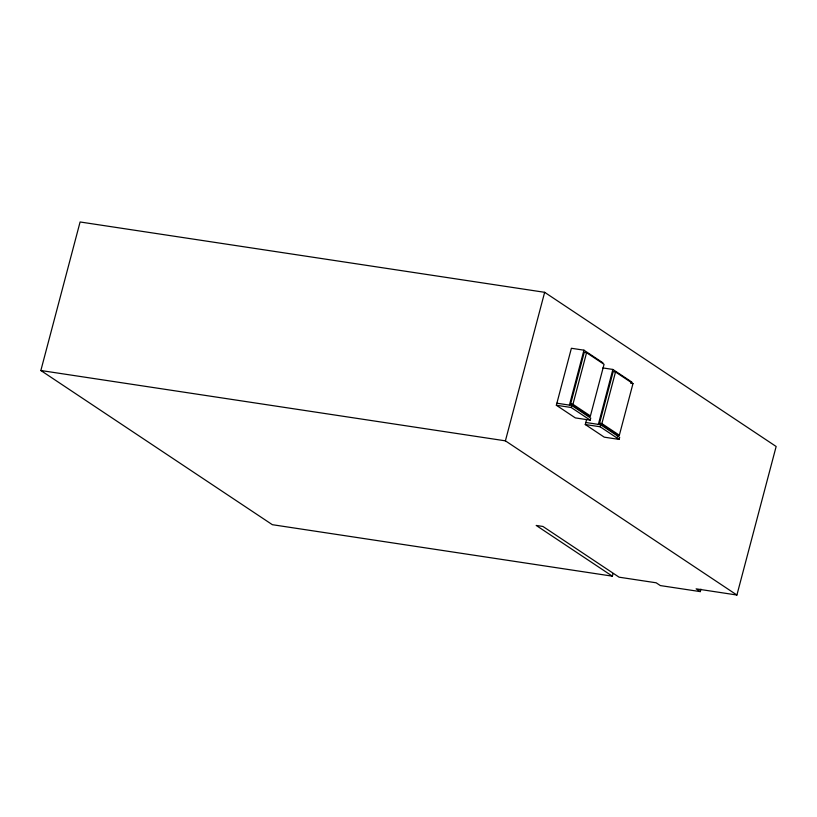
<?xml version="1.0" encoding="UTF-8"?>
<svg xmlns="http://www.w3.org/2000/svg" width="817" height="817" viewBox="0 0 817 817"><rect width="100%" height="100%" fill="white"/><g stroke="black" fill="none" stroke-linecap="round" stroke-linejoin="round"><path stroke-width="1.23" d="M613.016 573.708L612.362 576.169L272.347 524.688L40.85 370.51L80.097 221.979L544.653 292.312L776.15 446.49L736.903 595.021L696.125 588.843L700.292 591.62L700.935 589.159M736.903 595.021L505.406 440.843L544.653 292.312M556.877 403.21L571.747 405.467L590.732 418.11L590.191 420.142L575.321 417.895L556.346 405.252L571.389 348.277L583.941 350.176L602.915 362.819M569.418 405.109L583.941 350.176M570.613 403.955L584.257 352.341L586.575 352.699L604.049 364.331L590.415 415.945L588.087 415.587L570.613 403.955L572.942 404.303L590.415 415.945M590.191 420.142L571.206 407.499L571.747 405.467M572.942 404.303L586.575 352.699M585.82 422.491L600.679 424.738L619.664 437.381L619.133 439.413L604.263 437.166L585.278 424.523L586.463 420.05M598.361 424.391L612.873 369.447L602.844 367.926M599.555 423.226L613.189 371.612L615.518 371.97L632.981 383.602L619.347 435.216L617.029 434.858L599.555 423.226L601.874 423.584L619.347 435.216M619.133 439.413L600.148 426.77L600.679 424.738M601.874 423.584L615.518 371.97M617.346 437.034L617.989 434.583M630.663 383.255L632.981 383.602M556.346 405.252L571.206 407.499M585.278 424.523L600.148 426.77M40.85 370.51L505.406 440.843M700.292 591.62L660.34 585.575L656.174 582.797L619.102 577.19L542.937 526.465L536.197 525.443L612.362 576.169M612.873 369.447L631.858 382.09"/></g></svg>
